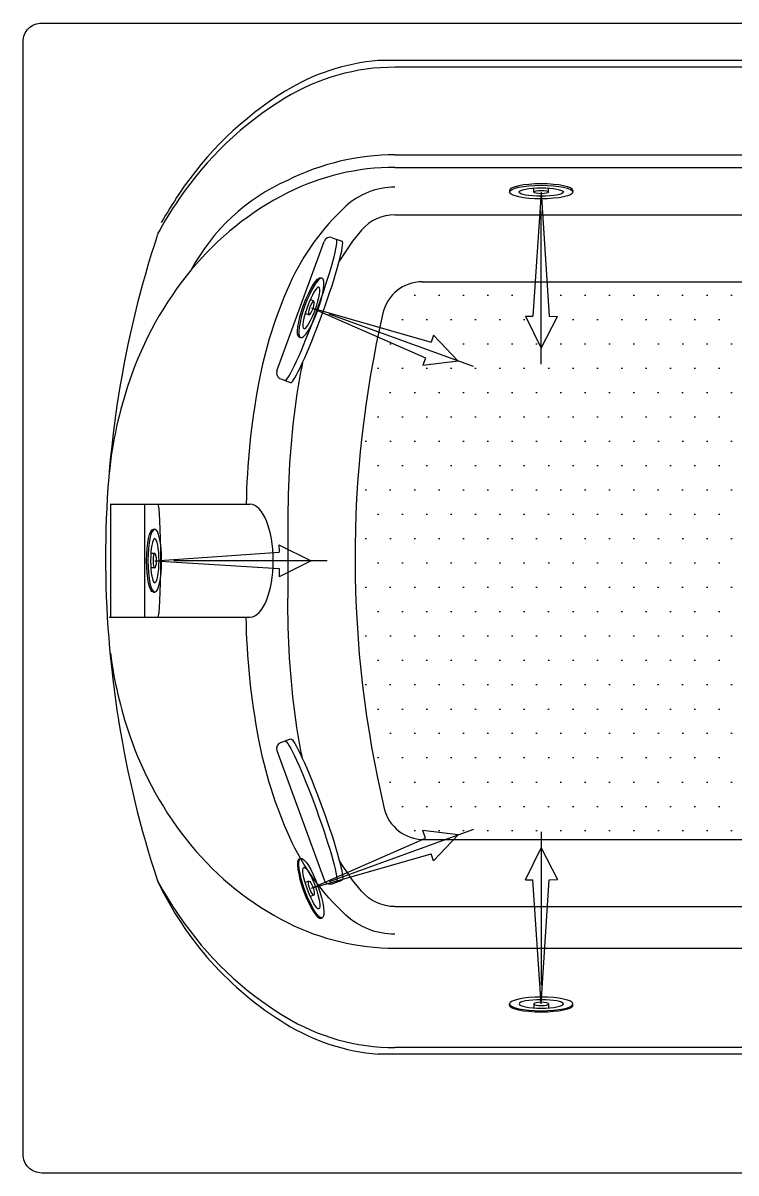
# Model space of a CAD drawing. Header units: millimetres. Extents: x -1239.8 to -1238.3, y 2246.86 to 2247.74.
# Drawn here: x -1239.799 to -1239.334, y 2246.994 to 2247.744 of the extents above; entities that cross this region are included whole.
import ezdxf

# ---------------------------------------------------------------- set-up
doc = ezdxf.new("R2010")
doc.units = ezdxf.units.MM
doc.linetypes.add('CENTER', pattern=[2, 1.25, -0.25, 0.25, -0.25])
for name, color, linetype in [('CONTOR04', 7, 'Continuous'), ('dim1', 1, 'Continuous'), ('jacuzzi', 1, 'Continuous'), ('LCENTR02', 1, 'CENTER'), ('LCOTA02', 1, 'Continuous')]:
    doc.layers.add(name, color=color, linetype=linetype)

# ---------------------------------------------------------------- blocks, each defined once
blk = doc.blocks.new('A$C302A24D9')
at = {"layer": 'jacuzzi'}
for p, q in [((0, 1.229), (0, 1.017)), ((1.813, 1.017), (1.813, 1.61)), ((2.901, 1.017), (2.901, 1.61)), ((4.714, 1.229), (4.714, 1.017))]:
    blk.add_line(p, q, dxfattribs=at)
at = {"layer": 'jacuzzi', "extrusion": (0, 0, -1)}
for centre, major_axis, ratio, start_param, end_param in [((2.357, 1.229), (2.357, 0), 0.431953, 3.141593, 6.283185), ((2.357, 1.017), (2.357, 0), 0.431953, 3.141593, 9.424778), ((2.357, 1.017), (1.646, 0), 0.381644, 3.141593, 9.424778), ((2.357, 1.017), (0.544, 0), 0.461888, 1.570796326794896, 7.853981633974482)]:
    blk.add_ellipse(centre, major_axis=major_axis, ratio=ratio, start_param=start_param, end_param=end_param, dxfattribs=at)
blk = doc.blocks.new('BMG')
at = {"layer": 'LCENTR02'}
blk.add_line((0, -12.843), (0, 1.554), dxfattribs=at)
at = {"layer": 'LCOTA02'}
for p, q in [((0, 0), (-0.592, -9.266)), ((0, 0), (0.636, -9.258)), ((-0.592, -9.266), (-1.202, -9.27)), ((0.004, -11.642), (-1.202, -9.27)), ((1.178, -9.254), (0.004, -11.642)), ((1.178, -9.254), (0.636, -9.258))]:
    blk.add_line(p, q, dxfattribs=at)
at = {"layer": 'CONTOR04', "yscale": 0.5}
blk.add_blockref('A$C302A24D9', (-2.357, -0.508), dxfattribs=at)

msp = doc.modelspace()

# ---------------------------------------------------------------- hatches: boundary and pattern name
at = {"layer": 'dim1'}
h = msp.add_hatch(dxfattribs=at)
h.set_pattern_fill('DOTS', color=256, scale=0.01, style=0)
h.paths.add_polyline_path([(-1238.53019, 2247.53946), (-1238.56138, 2247.52584), (-1238.55959, 2247.52082), (-1238.58261, 2247.52365), (-1238.58274, 2247.5236), (-1238.56656, 2247.54043), (-1238.56497, 2247.53596), (-1238.53148, 2247.54557, 0.003388), (-1238.53358, 2247.55496, 0.349239), (-1238.55916, 2247.5753, -0.000002), (-1238.55916, 2247.5753), (-1238.63299, 2247.5753), (-1238.63155, 2247.55283), (-1238.62622, 2247.5528), (-1238.63672, 2247.53213), (-1238.63672, 2247.53199), (-1238.64702, 2247.55293), (-1238.64228, 2247.5529), (-1238.64075, 2247.5753), (-1239.45756, 2247.5753), (-1239.45612, 2247.55283), (-1239.45079, 2247.5528), (-1239.46129, 2247.53213), (-1239.46129, 2247.53199), (-1239.4716, 2247.55293), (-1239.46686, 2247.5529), (-1239.46533, 2247.5753), (-1239.53891, 2247.5753, 0.349236), (-1239.56449, 2247.55496, 0.003388), (-1239.56659, 2247.54557), (-1239.5331, 2247.53596), (-1239.53151, 2247.54043), (-1239.51533, 2247.5236), (-1239.51546, 2247.52365), (-1239.53848, 2247.52082), (-1239.5367, 2247.52584), (-1239.56789, 2247.53946, 0.109653), (-1239.56359, 2247.2318, 0.342945), (-1239.53849, 2247.2116), (-1239.5367, 2247.21238), (-1239.53848, 2247.21741), (-1239.51546, 2247.21458), (-1239.51533, 2247.21462), (-1239.51825, 2247.2116), (-1238.87742, 2247.2116, 0.323974), (-1238.85248, 2247.22965, -0.72393), (-1238.76935, 2247.22965, 0.323976), (-1238.74442, 2247.2116, -0.000002), (-1238.74442, 2247.2116), (-1238.57983, 2247.2116), (-1238.58274, 2247.21462), (-1238.58261, 2247.21458), (-1238.55959, 2247.21741), (-1238.56138, 2247.21238), (-1238.55958, 2247.2116, 0.342945), (-1238.53448, 2247.2318, 0.109653)])

# ---------------------------------------------------------------- linework, layer by layer
at = {"layer": 'jacuzzi'}
for p, q in [((-1238.5305, 2247.71958), (-1239.56758, 2247.71958)), ((-1238.54144, 2247.71529), (-1239.55664, 2247.71529)), ((-1239.55664, 2247.65812), (-1238.54144, 2247.65812)), ((-1239.55664, 2247.64995), (-1239.18377, 2247.64995)), ((-1239.55664, 2247.61905), (-1238.54144, 2247.61905)), ((-1239.63355, 2247.51724), (-1239.60283, 2247.60166)), ((-1239.59759, 2247.6041), (-1239.59111, 2247.60174)), ((-1239.53891, 2247.5753), (-1238.55916, 2247.5753)), ((-1239.63111, 2247.51201), (-1239.62463, 2247.50965)), ((-1239.74227, 2247.4302), (-1239.65113, 2247.4302)), ((-1239.74211, 2247.4302), (-1239.74211, 2247.3567)), ((-1239.71991, 2247.4302), (-1239.71991, 2247.3567)), ((-1239.62643, 2247.4215), (-1239.62643, 2247.36911)), ((-1239.62643, 2247.3654), (-1239.62643, 2247.36911)), ((-1239.74287, 2247.3567), (-1239.65113, 2247.3567)), ((-1239.63111, 2247.27489), (-1239.62463, 2247.27725)), ((-1239.63355, 2247.26966), (-1239.60283, 2247.18524)), ((-1239.53805, 2247.2116), (-1238.87742, 2247.2116)), ((-1239.59759, 2247.1828), (-1239.59111, 2247.18516)), ((-1239.55664, 2247.16785), (-1238.87581, 2247.16785)), ((-1239.55664, 2247.14077), (-1239.16237, 2247.14077)), ((-1238.88781, 2247.0759), (-1239.55664, 2247.0759)), ((-1238.73965, 2247.07161), (-1239.56758, 2247.07161))]:
    msp.add_line(p, q, dxfattribs=at)
at = {"layer": 'jacuzzi', "color": 3}
msp.add_lwpolyline([(-1238.29904, 2247.00636, -0.414214), (-1238.31129, 2246.99411), (-1239.78679, 2246.99411, -0.414214), (-1239.79904, 2247.00636), (-1239.79904, 2247.73186, -0.414214), (-1239.78679, 2247.74411), (-1238.31129, 2247.74411, -0.414214), (-1238.29904, 2247.73186)], format="xyb", close=True, dxfattribs=at)
at = {"layer": 'jacuzzi'}
for points in [[(-1239.55664, 2247.63708, 0.188149), (-1239.58873, 2247.62456, 0.101334), (-1239.62525, 2247.57394, 0.059725), (-1239.64558, 2247.50906, 0.041549), (-1239.65359, 2247.4302)], [(-1239.55664, 2247.61905, 0.219593), (-1239.57843, 2247.609, 0.041078), (-1239.59294, 2247.58885)], [(-1239.61691, 2247.52249, 0.016396), (-1239.62054, 2247.50232, 0.03634), (-1239.62643, 2247.4215)], [(-1239.61691, 2247.26441, -0.016396), (-1239.62054, 2247.28458, -0.03634), (-1239.62643, 2247.3654)], [(-1239.55664, 2247.14982, -0.188149), (-1239.58873, 2247.16234, -0.101334), (-1239.62525, 2247.21296, -0.059725), (-1239.64558, 2247.27784, -0.041549), (-1239.65359, 2247.3567)], [(-1239.55664, 2247.16785, -0.219593), (-1239.57843, 2247.1779, -0.041078), (-1239.59294, 2247.19805)]]:
    msp.add_lwpolyline(points, format="xyb", dxfattribs=at)
for centre, radius, start, end in [((-1239.55664, 2247.57766), 0.13762, 90, 121.43155), ((-1239.55664, 2247.58438), 0.13564, 94.62725, 121.84054), ((-1239.50818, 2247.50635), 0.22749, 121.84054, 146.29656), ((-1239.51089, 2247.50281), 0.22536, 121.43155, 145.87249), ((-1239.55664, 2247.50265), 0.15547, 90, 116.73898), ((-1239.55664, 2247.49449), 0.15547, 90, 116.73898), ((-1239.57356, 2247.52143), 0.13126, 113.82874, 152.00466), ((-1239.43132, 2247.45508), 0.31988, 146.29656, 150.21449), ((-1239.53888, 2247.45924), 0.19493, 116.73898, 140.57371), ((-1239.43839, 2247.45367), 0.31293, 145.87249, 150.74404), ((-1239.06431, 2247.39393), 0.681, 161.84032, 180), ((-1239.59899, 2247.60026), 0.00408, 70, 160), ((-1239.51107, 2247.43638), 0.23093, 140.57371, 161.19335), ((-1239.53891, 2247.54905), 0.02625, 90, 167.00421), ((-1238.87273, 2247.3953), 0.70995, 167.00421, 193.31494), ((-1239.46737, 2247.4215), 0.2771, 161.19335, 174.0453), ((-1239.62971, 2247.51585), 0.00408, 160, 250), ((-1239.06431, 2247.3968), 0.681, 180, 198.15968), ((-1239.46737, 2247.36923), 0.2771, 187.47712, 198.80665), ((-1239.51107, 2247.35435), 0.23093, 198.80665, 219.42629), ((-1239.62971, 2247.27106), 0.00408, 110, 200), ((-1239.53805, 2247.23785), 0.02625, 193.31494, 270), ((-1239.53888, 2247.33148), 0.19493, 219.42629, 243.26102), ((-1239.51374, 2247.27771), 0.2185, 205.23581, 238.41221), ((-1239.43839, 2247.33752), 0.31293, 209.26347, 214.12751), ((-1239.59899, 2247.18664), 0.00408, 200, 290), ((-1239.51089, 2247.28839), 0.22536, 214.12751, 238.56845), ((-1239.55664, 2247.29624), 0.15547, 243.26102, 270), ((-1239.55664, 2247.21353), 0.13762, 238.56845, 270), ((-1239.55664, 2247.20681), 0.13564, 238.15946, 265.37275)]:
    msp.add_arc(centre, radius, start, end, dxfattribs=at)
for centre, major_axis, ratio in [((-1239.61163, 2247.55706), (0.01676, 0.04604), 0.081634), ((-1239.60787, 2247.55569), (0.01676, 0.04604), 0.081634), ((-1239.7111, 2247.39345), (0, 0.03675), 0.049428), ((-1239.65113, 2247.39345), (0, 0.03675), 0.411322)]:
    msp.add_ellipse(centre, major_axis=major_axis, ratio=ratio, start_param=3.141593, end_param=6.283185, dxfattribs=at)
at = {"layer": 'jacuzzi', "extrusion": (0, 0, -1)}
for centre in [(-1239.60787, 2247.23121), (-1239.61163, 2247.22984)]:
    msp.add_ellipse(centre, major_axis=(0.01676, -0.04604), ratio=0.081634, start_param=3.141593, end_param=6.283185, dxfattribs=at)

# ---------------------------------------------------------------- block references
at = {"layer": 'jacuzzi', "yscale": 0.008744157023139087, "zscale": 0.008744157023021728}
for p, xscale, rotation in [((-1239.46132, 2247.63386), -0.008744157022985907, 0.0194465556614988), ((-1239.6111, 2247.55833), 0.008744157022985907, 70.06542589411727), ((-1239.71316, 2247.39345), 0.008744157022985907, 89.98055344433855), ((-1239.6111, 2247.17989), -0.008744157022985907, 109.9345741058827), ((-1239.46132, 2247.10437), 0.008744157022985907, 179.9805534443385)]:
    msp.add_blockref('BMG', p, dxfattribs=dict(at, xscale=xscale, rotation=rotation))

doc.saveas('drawing.dxf')
